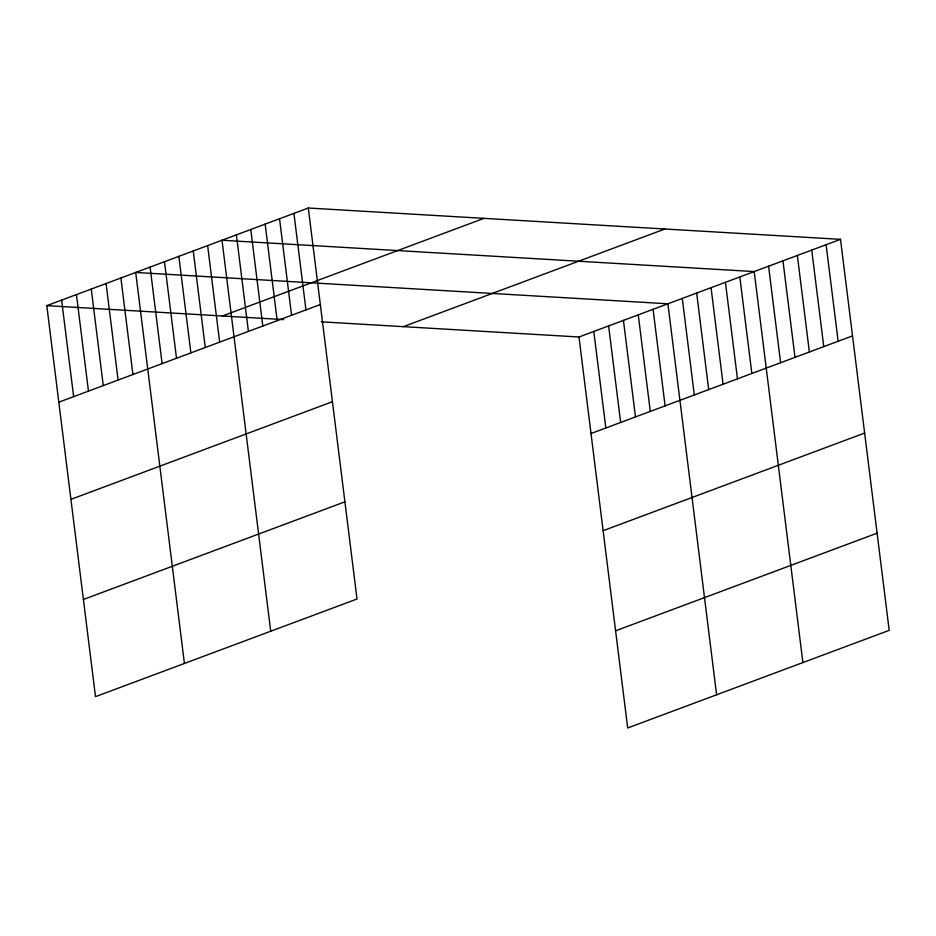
<?xml version="1.0" encoding="UTF-8"?>
<svg xmlns="http://www.w3.org/2000/svg" width="936" height="936" viewBox="0 0 936 936"><rect width="100%" height="100%" fill="white"/><g stroke="black" fill="none" stroke-linecap="round" stroke-linejoin="round"><path stroke-width="1.4" d="M308.307 208.014L357.014 599.005L95.495 696.653L46.8 305.651L308.307 208.014L840.505 239.347L889.2 630.349L627.693 727.986L578.986 336.995L840.505 239.347M222.417 315.994L483.935 218.357M58.828 402.188L320.334 304.551M403.369 326.652L664.876 229.004M70.925 499.368L332.432 401.719M83.398 599.473L344.904 501.836M591.014 433.532L852.52 335.895M603.112 530.7L864.63 433.064M615.584 630.817L877.102 533.181M46.8 305.651L283.666 319.597M321.247 321.82L578.986 336.995M826.114 244.717L838.141 341.266M811.734 250.087L823.762 346.636M797.355 255.458L809.371 352.006M782.964 260.828L794.992 357.376M768.585 266.198L780.612 362.747M802.901 662.571L754.205 271.569L222.007 240.236L270.715 631.227M739.814 276.939L751.842 373.487M725.435 282.309L737.463 378.858M711.056 287.68L723.072 384.228M696.665 293.05L708.692 389.598M682.285 298.42L694.313 394.969M716.602 694.793L667.906 303.79L135.708 272.458L184.415 663.448M653.082 309.325L665.11 405.873M638.27 314.859L650.286 411.407M623.446 320.393L635.474 416.93M608.622 325.927L620.65 422.464M593.81 331.461L605.838 427.998M293.927 213.385L305.955 309.921M279.548 218.755L291.564 315.292M265.157 224.125L277.185 320.662M250.778 229.495L262.805 326.032M236.399 234.866L248.414 331.402M207.628 245.606L219.656 342.143M193.249 250.977L205.265 347.513M178.858 256.347L190.886 352.884M164.479 261.717L176.506 358.254M150.099 267.088L162.115 363.624M120.896 277.992L132.924 374.529M106.072 283.526L118.1 380.063M91.26 289.048L103.276 385.597M76.436 294.583L88.464 391.131M61.624 300.117L73.64 396.665"/></g></svg>
